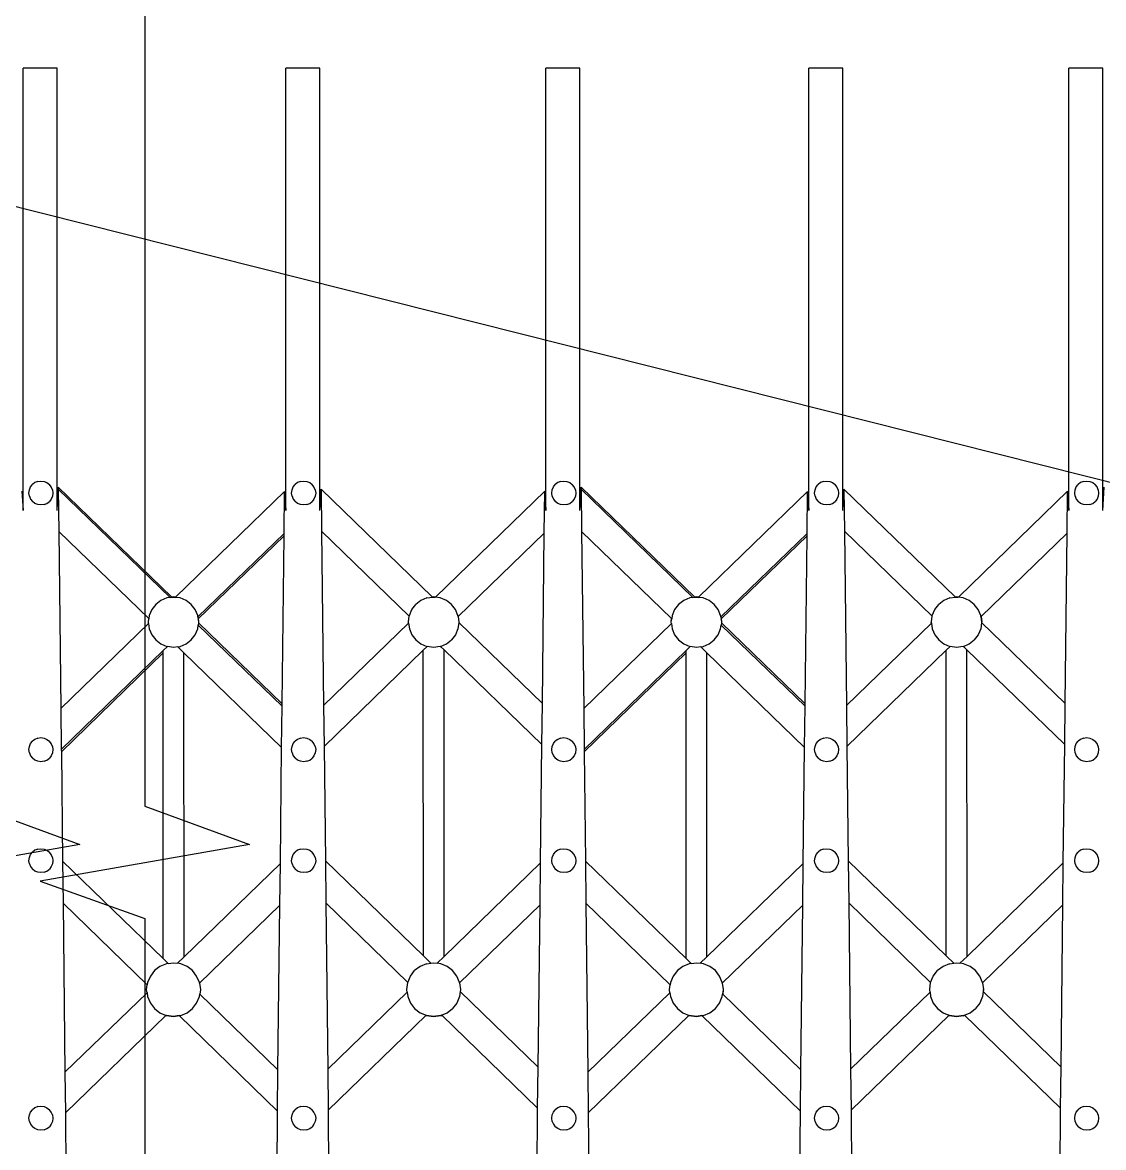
# Model space of a CAD drawing. Extents: x -4210259 to 293730, y -7499 to 868879.
# Drawn here: x -2153173 to -2152089, y 517339 to 518467 of the extents above; entities that cross this region are included whole.
import ezdxf

# ---------------------------------------------------------------- set-up
doc = ezdxf.new("R2010")
doc.units = 0
doc.header["$LTSCALE"] = 1000
doc.header["$MEASUREMENT"] = 0
doc.layers.add('A-AXIS-SYMB', color=3, linetype='Continuous')

# ---------------------------------------------------------------- blocks, each defined once
blk = doc.blocks.new('A$C4A4B1E4B')
at = {"color": 250}
for p, q in [((-1952.2, 1499.9), (-1986.3, 1499.9)), ((-1986.3, 1056.6), (-1986.3, 1499.9)), ((-1952.2, 1056.6), (-1952.2, 1499.9)), ((-1688.8, 1499.9), (-1722.9, 1499.9)), ((-1722.9, 1056.6), (-1722.9, 1499.9)), ((-1688.8, 1056.6), (-1688.8, 1499.9)), ((-1428.1, 1499.9), (-1462.2, 1499.9)), ((-1462.2, 1056.6), (-1462.2, 1499.9)), ((-1428.1, 1056.6), (-1428.1, 1499.9)), ((-1164.7, 1499.9), (-1198.8, 1499.9)), ((-1198.8, 1056.6), (-1198.8, 1499.9)), ((-1164.7, 1056.6), (-1164.7, 1499.9)), ((-904, 1499.9), (-938, 1499.9)), ((-938, 1056.6), (-938, 1499.9)), ((-904, 1056.6), (-904, 1499.9)), ((-1978.8, 1080.1), (-1976.9, 1082.5)), ((-1974.5, 1084.4), (-1976.9, 1082.5)), ((-1971.6, 1085.6), (-1974.5, 1084.4)), ((-1971.6, 1085.6), (-1968.4, 1086)), ((-1968.4, 1086), (-1965.2, 1085.6)), ((-1965.2, 1085.6), (-1962.4, 1084.4)), ((-1962.4, 1084.4), (-1959.9, 1082.5)), ((-1958, 1080.1), (-1959.9, 1082.5)), ((-1715.4, 1080.1), (-1713.6, 1082.5)), ((-1711.1, 1084.4), (-1713.6, 1082.5)), ((-1708.2, 1085.6), (-1711.1, 1084.4)), ((-1708.2, 1085.6), (-1705.1, 1086)), ((-1705.1, 1086), (-1701.9, 1085.6)), ((-1701.9, 1085.6), (-1699, 1084.4)), ((-1699, 1084.4), (-1696.6, 1082.5)), ((-1694.7, 1080.1), (-1696.6, 1082.5)), ((-1454.7, 1080.1), (-1452.8, 1082.5)), ((-1450.4, 1084.4), (-1452.8, 1082.5)), ((-1447.5, 1085.6), (-1450.4, 1084.4)), ((-1447.5, 1085.6), (-1444.3, 1086)), ((-1444.3, 1086), (-1441.1, 1085.6)), ((-1441.1, 1085.6), (-1438.2, 1084.4)), ((-1438.2, 1084.4), (-1435.8, 1082.5)), ((-1433.9, 1080.1), (-1435.8, 1082.5)), ((-1191.3, 1080.1), (-1189.4, 1082.5)), ((-1187, 1084.4), (-1189.4, 1082.5)), ((-1184.1, 1085.6), (-1187, 1084.4)), ((-1184.1, 1085.6), (-1180.9, 1086)), ((-1180.9, 1086), (-1177.8, 1085.6)), ((-1177.8, 1085.6), (-1174.9, 1084.4)), ((-1174.9, 1084.4), (-1172.4, 1082.5)), ((-1170.6, 1080.1), (-1172.4, 1082.5)), ((-930.6, 1080.1), (-928.7, 1082.5)), ((-926.3, 1084.4), (-928.7, 1082.5)), ((-923.4, 1085.6), (-926.3, 1084.4)), ((-923.4, 1085.6), (-920.2, 1086)), ((-920.2, 1086), (-917, 1085.6)), ((-917, 1085.6), (-914.1, 1084.4)), ((-914.1, 1084.4), (-911.7, 1082.5)), ((-909.8, 1080.1), (-911.7, 1082.5)), ((-1987.5, 1075.8), (-1986.3, 1056.6)), ((-1980.4, 1074), (-1980, 1077.2)), ((-1980, 1070.8), (-1980.4, 1074)), ((-1980, 1077.2), (-1978.8, 1080.1)), ((-1956.8, 1077.2), (-1958, 1080.1)), ((-1956.8, 1077.2), (-1956.4, 1074)), ((-1956.4, 1074), (-1956.8, 1070.8)), ((-1952.2, 1056.6), (-1951, 1080)), ((-1951, 1080), (-1837.4, 969.9)), ((-1951, 1080), (-1951, 1077.7)), ((-1951, 1077.7), (-1839, 969.2)), ((-1951, 1077.7), (-1950.5, 1035.5)), ((-1833, 969.9), (-1724.1, 1075.4)), ((-1724.6, 1033.5), (-1724.1, 1075.4)), ((-1724.1, 1075.4), (-1722.9, 1056.6)), ((-1717.1, 1074), (-1716.6, 1077.2)), ((-1716.6, 1070.8), (-1717.1, 1074)), ((-1716.6, 1077.2), (-1715.4, 1080.1)), ((-1693.5, 1077.2), (-1694.7, 1080.1)), ((-1693.5, 1077.2), (-1693, 1074)), ((-1693, 1074), (-1693.5, 1070.8)), ((-1688.8, 1056.6), (-1687.6, 1078)), ((-1687.6, 1078), (-1576.1, 970)), ((-1687.6, 1078), (-1687.1, 1035.8)), ((-1572.6, 969.9), (-1463.4, 1075.8)), ((-1463.9, 1033.9), (-1463.4, 1075.8)), ((-1463.4, 1075.8), (-1462.2, 1056.6)), ((-1456.3, 1074), (-1455.9, 1077.2)), ((-1455.9, 1070.8), (-1456.3, 1074)), ((-1455.9, 1077.2), (-1454.7, 1080.1)), ((-1432.7, 1077.2), (-1433.9, 1080.1)), ((-1432.7, 1077.2), (-1432.3, 1074)), ((-1432.3, 1074), (-1432.7, 1070.8)), ((-1428.1, 1056.6), (-1426.9, 1080)), ((-1426.9, 1080), (-1313.2, 969.9)), ((-1426.9, 1080), (-1426.8, 1077.7)), ((-1426.8, 1077.7), (-1314.9, 969.2)), ((-1426.8, 1077.7), (-1426.4, 1035.5)), ((-1308.9, 969.9), (-1200, 1075.4)), ((-1200.5, 1033.5), (-1200, 1075.4)), ((-1200, 1075.4), (-1198.8, 1056.6)), ((-1193, 1074), (-1192.5, 1077.2)), ((-1192.5, 1070.8), (-1193, 1074)), ((-1192.5, 1077.2), (-1191.3, 1080.1)), ((-1169.3, 1077.2), (-1170.6, 1080.1)), ((-1169.3, 1077.2), (-1168.9, 1074)), ((-1168.9, 1074), (-1169.3, 1070.8)), ((-1164.7, 1056.6), (-1163.5, 1078)), ((-1163.5, 1078), (-1052, 970)), ((-1163.5, 1078), (-1163, 1035.8)), ((-1048.5, 969.9), (-939.3, 1075.8)), ((-939.8, 1033.9), (-939.3, 1075.8)), ((-939.3, 1075.8), (-938, 1056.6)), ((-932.2, 1074), (-931.8, 1077.2)), ((-931.8, 1070.8), (-932.2, 1074)), ((-931.8, 1077.2), (-930.6, 1080.1)), ((-908.6, 1077.2), (-909.8, 1080.1)), ((-908.6, 1077.2), (-908.2, 1074)), ((-908.2, 1074), (-908.6, 1070.8)), ((-904, 1056.6), (-902.8, 1080)), ((-1980, 1070.8), (-1978.8, 1067.9)), ((-1978.8, 1067.9), (-1976.9, 1065.5)), ((-1974.5, 1063.6), (-1976.9, 1065.5)), ((-1971.6, 1062.4), (-1974.5, 1063.6)), ((-1968.4, 1062), (-1971.6, 1062.4)), ((-1965.2, 1062.4), (-1968.4, 1062)), ((-1965.2, 1062.4), (-1962.4, 1063.6)), ((-1962.4, 1063.6), (-1959.9, 1065.5)), ((-1958, 1067.9), (-1959.9, 1065.5)), ((-1956.8, 1070.8), (-1958, 1067.9)), ((-1716.6, 1070.8), (-1715.4, 1067.9)), ((-1715.4, 1067.9), (-1713.6, 1065.5)), ((-1711.1, 1063.6), (-1713.6, 1065.5)), ((-1708.2, 1062.4), (-1711.1, 1063.6)), ((-1705.1, 1062), (-1708.2, 1062.4)), ((-1701.9, 1062.4), (-1705.1, 1062)), ((-1701.9, 1062.4), (-1699, 1063.6)), ((-1699, 1063.6), (-1696.6, 1065.5)), ((-1694.7, 1067.9), (-1696.6, 1065.5)), ((-1693.5, 1070.8), (-1694.7, 1067.9)), ((-1455.9, 1070.8), (-1454.7, 1067.9)), ((-1454.7, 1067.9), (-1452.8, 1065.5)), ((-1450.4, 1063.6), (-1452.8, 1065.5)), ((-1447.5, 1062.4), (-1450.4, 1063.6)), ((-1444.3, 1062), (-1447.5, 1062.4)), ((-1441.1, 1062.4), (-1444.3, 1062)), ((-1441.1, 1062.4), (-1438.2, 1063.6)), ((-1438.2, 1063.6), (-1435.8, 1065.5)), ((-1433.9, 1067.9), (-1435.8, 1065.5)), ((-1432.7, 1070.8), (-1433.9, 1067.9)), ((-1192.5, 1070.8), (-1191.3, 1067.9)), ((-1191.3, 1067.9), (-1189.4, 1065.5)), ((-1187, 1063.6), (-1189.4, 1065.5)), ((-1184.1, 1062.4), (-1187, 1063.6)), ((-1180.9, 1062), (-1184.1, 1062.4)), ((-1177.8, 1062.4), (-1180.9, 1062)), ((-1177.8, 1062.4), (-1174.9, 1063.6)), ((-1174.9, 1063.6), (-1172.4, 1065.5)), ((-1170.6, 1067.9), (-1172.4, 1065.5)), ((-1169.3, 1070.8), (-1170.6, 1067.9)), ((-931.8, 1070.8), (-930.6, 1067.9)), ((-930.6, 1067.9), (-928.7, 1065.5)), ((-926.3, 1063.6), (-928.7, 1065.5)), ((-923.4, 1062.4), (-926.3, 1063.6)), ((-920.2, 1062), (-923.4, 1062.4)), ((-917, 1062.4), (-920.2, 1062)), ((-917, 1062.4), (-914.1, 1063.6)), ((-914.1, 1063.6), (-911.7, 1065.5)), ((-909.8, 1067.9), (-911.7, 1065.5)), ((-908.6, 1070.8), (-909.8, 1067.9)), ((-1860.3, 948.1), (-1950.5, 1035.5)), ((-1950.5, 1035.5), (-1948.4, 858)), ((-1724.6, 1033.5), (-1811, 949.8)), ((-1724.6, 1031.2), (-1810.7, 947.8)), ((-1726.6, 862.6), (-1724.6, 1031.2)), ((-1724.6, 1031.2), (-1724.6, 1033.5)), ((-1599.2, 950.6), (-1687.1, 1035.8)), ((-1687.1, 1035.8), (-1685.1, 860.9)), ((-1463.9, 1033.9), (-1550.2, 950.2)), ((-1465.8, 863.1), (-1463.9, 1033.9)), ((-1336.2, 948.1), (-1426.4, 1035.5)), ((-1426.4, 1035.5), (-1424.3, 858)), ((-1200.5, 1033.5), (-1286.9, 949.8)), ((-1200.5, 1031.2), (-1286.5, 947.8)), ((-1202.5, 862.6), (-1200.5, 1031.2)), ((-1200.5, 1031.2), (-1200.5, 1033.5)), ((-1075.1, 950.6), (-1163, 1035.8)), ((-1163, 1035.8), (-1161, 860.9)), ((-939.8, 1033.9), (-1026.1, 950.2)), ((-941.7, 863.1), (-939.8, 1033.9)), ((-1837.4, 969.9), (-1835.5, 970.2)), ((-1836.9, 969.5), (-1837.4, 969.9)), ((-1835.5, 970.2), (-1833, 969.9)), ((-1833.4, 969.4), (-1833, 969.9)), ((-1576.1, 970), (-1574.7, 970.2)), ((-1576.1, 970), (-1575.7, 969.6)), ((-1574.7, 970.2), (-1572.6, 969.9)), ((-1573.1, 969.5), (-1572.6, 969.9)), ((-1313.2, 969.9), (-1311.4, 970.2)), ((-1312.8, 969.5), (-1313.2, 969.9)), ((-1311.4, 970.2), (-1308.9, 969.9)), ((-1309.3, 969.4), (-1308.9, 969.9)), ((-1052, 970), (-1050.6, 970.2)), ((-1052, 970), (-1051.6, 969.6)), ((-1050.6, 970.2), (-1048.5, 969.9)), ((-1049, 969.5), (-1048.5, 969.9)), ((-1853.3, 962.3), (-1857.3, 957.2)), ((-1848.2, 966.3), (-1853.3, 962.3)), ((-1842.2, 968.8), (-1848.2, 966.3)), ((-1839, 969.2), (-1842.2, 968.8)), ((-1839, 969.2), (-1836.9, 969.5)), ((-1836.9, 969.5), (-1835.5, 969.7)), ((-1835.5, 969.7), (-1833.4, 969.4)), ((-1828.8, 968.8), (-1833.4, 969.4)), ((-1822.8, 966.3), (-1828.8, 968.8)), ((-1817.7, 962.3), (-1822.8, 966.3)), ((-1813.7, 957.2), (-1817.7, 962.3)), ((-1596.5, 957.2), (-1592.6, 962.3)), ((-1587.5, 966.3), (-1592.6, 962.3)), ((-1581.5, 968.8), (-1587.5, 966.3)), ((-1581.5, 968.8), (-1575.7, 969.6)), ((-1575.7, 969.6), (-1574.8, 969.7)), ((-1574.8, 969.7), (-1573.1, 969.5)), ((-1568.1, 968.8), (-1573.1, 969.5)), ((-1562, 966.3), (-1568.1, 968.8)), ((-1556.9, 962.3), (-1562, 966.3)), ((-1553, 957.2), (-1556.9, 962.3)), ((-1329.2, 962.3), (-1333.2, 957.2)), ((-1324.1, 966.3), (-1329.2, 962.3)), ((-1318.1, 968.8), (-1324.1, 966.3)), ((-1314.9, 969.2), (-1318.1, 968.8)), ((-1314.9, 969.2), (-1312.8, 969.5)), ((-1312.8, 969.5), (-1311.4, 969.7)), ((-1311.4, 969.7), (-1309.3, 969.4)), ((-1304.7, 968.8), (-1309.3, 969.4)), ((-1298.7, 966.3), (-1304.7, 968.8)), ((-1293.6, 962.3), (-1298.7, 966.3)), ((-1289.6, 957.2), (-1293.6, 962.3)), ((-1072.4, 957.2), (-1068.5, 962.3)), ((-1063.4, 966.3), (-1068.5, 962.3)), ((-1057.3, 968.8), (-1063.4, 966.3)), ((-1057.3, 968.8), (-1051.6, 969.6)), ((-1051.6, 969.6), (-1050.6, 969.7)), ((-1050.6, 969.7), (-1049, 969.5)), ((-1043.9, 968.8), (-1049, 969.5)), ((-1037.9, 966.3), (-1043.9, 968.8)), ((-1032.8, 962.3), (-1037.9, 966.3)), ((-1028.9, 957.2), (-1032.8, 962.3)), ((-1860.7, 945), (-1860.3, 948.1)), ((-1860.7, 944.8), (-1860.2, 948)), ((-1860.2, 948), (-1860.3, 948.1)), ((-1859.8, 951.2), (-1860.2, 948)), ((-1857.3, 957.2), (-1859.8, 951.2)), ((-1811.2, 951.2), (-1813.7, 957.2)), ((-1811, 949.8), (-1811.2, 951.2)), ((-1811, 949.8), (-1810.7, 947.7)), ((-1810.7, 947.8), (-1810.3, 945)), ((-1810.7, 947.7), (-1810.7, 947.8)), ((-1810.7, 947.7), (-1810.3, 944.7)), ((-1600, 945), (-1599.2, 950.6)), ((-1599.9, 944.8), (-1599.2, 950.6)), ((-1599.2, 950.6), (-1599.1, 951.2)), ((-1599.2, 950.6), (-1599.2, 950.6)), ((-1599.1, 951.2), (-1596.5, 957.2)), ((-1550.4, 951.2), (-1553, 957.2)), ((-1550.3, 950.1), (-1550.4, 951.2)), ((-1550.2, 950.2), (-1550.3, 950.1)), ((-1550.3, 950.1), (-1549.6, 944.7)), ((-1550.2, 950.2), (-1549.5, 945)), ((-1336.6, 945), (-1336.2, 948.1)), ((-1336.6, 944.8), (-1336.1, 948)), ((-1336.1, 948), (-1336.2, 948.1)), ((-1335.7, 951.2), (-1336.1, 948)), ((-1333.2, 957.2), (-1335.7, 951.2)), ((-1287.1, 951.2), (-1289.6, 957.2)), ((-1286.9, 949.8), (-1287.1, 951.2)), ((-1286.9, 949.8), (-1286.6, 947.7)), ((-1286.6, 947.7), (-1286.5, 947.8)), ((-1286.6, 947.7), (-1286.2, 944.7)), ((-1286.5, 947.8), (-1286.2, 945)), ((-1075.8, 945), (-1075.1, 950.6)), ((-1075.8, 944.8), (-1075, 950.6)), ((-1075, 950.6), (-1075.1, 950.6)), ((-1075, 951.2), (-1072.4, 957.2)), ((-1075, 950.6), (-1075, 951.2)), ((-1026.3, 951.2), (-1028.9, 957.2)), ((-1026.2, 950.1), (-1026.3, 951.2)), ((-1026.1, 950.2), (-1026.2, 950.1)), ((-1026.2, 950.1), (-1025.5, 944.7)), ((-1026.1, 950.2), (-1025.4, 945)), ((-1948.4, 858), (-1860.5, 943.2)), ((-1860.7, 944.8), (-1860.7, 945)), ((-1860.7, 944.5), (-1860.7, 944.8)), ((-1860.5, 943.2), (-1860.7, 944.5)), ((-1860.5, 943.2), (-1859.8, 937.8)), ((-1859.8, 937.8), (-1857.3, 931.8)), ((-1813.7, 931.8), (-1811.2, 937.8)), ((-1811.2, 937.8), (-1810.7, 941.7)), ((-1810.4, 943.8), (-1810.7, 941.7)), ((-1810.7, 941.7), (-1726.6, 860.3)), ((-1810.3, 944.5), (-1810.4, 943.8)), ((-1810.4, 943.8), (-1726.6, 862.6)), ((-1810.3, 945), (-1810.3, 944.7)), ((-1810.3, 944.7), (-1810.3, 944.5)), ((-1685.1, 860.9), (-1599.8, 943.5)), ((-1599.9, 944.8), (-1600, 945)), ((-1600, 944.5), (-1599.9, 944.8)), ((-1599.8, 943.5), (-1600, 944.5)), ((-1599.8, 943.5), (-1599.1, 937.8)), ((-1599.1, 937.8), (-1596.5, 931.8)), ((-1550.4, 937.8), (-1553, 931.8)), ((-1549.6, 944.3), (-1550.4, 937.8)), ((-1549.5, 945), (-1549.6, 944.7)), ((-1549.6, 944.7), (-1549.5, 944.5)), ((-1549.5, 944.5), (-1549.6, 944.3)), ((-1549.6, 944.3), (-1465.8, 863.1)), ((-1424.3, 858), (-1336.4, 943.2)), ((-1336.6, 944.8), (-1336.6, 945)), ((-1336.6, 944.5), (-1336.6, 944.8)), ((-1336.4, 943.2), (-1336.6, 944.5)), ((-1336.4, 943.2), (-1335.7, 937.8)), ((-1335.7, 937.8), (-1333.2, 931.8)), ((-1289.6, 931.8), (-1287.1, 937.8)), ((-1287.1, 937.8), (-1286.5, 941.7)), ((-1286.3, 943.8), (-1286.5, 941.7)), ((-1286.5, 941.7), (-1202.5, 860.3)), ((-1286.2, 944.5), (-1286.3, 943.8)), ((-1286.3, 943.8), (-1202.5, 862.6)), ((-1286.2, 945), (-1286.2, 944.7)), ((-1286.2, 944.7), (-1286.2, 944.5)), ((-1161, 860.9), (-1075.7, 943.5)), ((-1075.9, 944.5), (-1075.8, 944.8)), ((-1075.7, 943.5), (-1075.9, 944.5)), ((-1075.8, 944.8), (-1075.8, 945)), ((-1075.7, 943.5), (-1075, 937.8)), ((-1075, 937.8), (-1072.4, 931.8)), ((-1026.3, 937.8), (-1028.9, 931.8)), ((-1025.5, 944.3), (-1026.3, 937.8)), ((-1025.4, 945), (-1025.5, 944.7)), ((-1025.5, 944.7), (-1025.4, 944.5)), ((-1025.4, 944.5), (-1025.5, 944.3)), ((-1025.5, 944.3), (-941.7, 863.1)), ((-1857.3, 931.8), (-1853.3, 926.7)), ((-1853.3, 926.7), (-1848.2, 922.7)), ((-1822.8, 922.7), (-1817.7, 926.7)), ((-1817.7, 926.7), (-1813.7, 931.8)), ((-1596.5, 931.8), (-1592.6, 926.7)), ((-1592.6, 926.7), (-1587.5, 922.7)), ((-1562, 922.7), (-1556.9, 926.7)), ((-1553, 931.8), (-1556.9, 926.7)), ((-1333.2, 931.8), (-1329.2, 926.7)), ((-1329.2, 926.7), (-1324.1, 922.7)), ((-1298.7, 922.7), (-1293.6, 926.7)), ((-1293.6, 926.7), (-1289.6, 931.8)), ((-1072.4, 931.8), (-1068.5, 926.7)), ((-1068.5, 926.7), (-1063.4, 922.7)), ((-1037.9, 922.7), (-1032.8, 926.7)), ((-1028.9, 931.8), (-1032.8, 926.7)), ((-1845.8, 916), (-1948, 817)), ((-1845.8, 913.7), (-1947.9, 814.7)), ((-1848.2, 922.7), (-1842.2, 920.2)), ((-1841.6, 920.1), (-1845.8, 916)), ((-1845.8, 913.7), (-1845.8, 916)), ((-1845.7, 607.3), (-1845.8, 913.7)), ((-1842.2, 920.2), (-1841.6, 920.1)), ((-1835.5, 919.3), (-1841.6, 920.1)), ((-1831.2, 919.9), (-1835.5, 919.3)), ((-1831.2, 919.9), (-1828.8, 920.2)), ((-1825, 913.9), (-1831.2, 919.9)), ((-1828.8, 920.2), (-1822.8, 922.7)), ((-1824.9, 609.2), (-1825, 913.9)), ((-1727.1, 819), (-1825, 913.9)), ((-1585.1, 916.4), (-1684.6, 820)), ((-1587.5, 922.7), (-1581.5, 920.2)), ((-1581.2, 920.2), (-1585.1, 916.4)), ((-1585, 610.1), (-1585.1, 916.4)), ((-1581.5, 920.2), (-1581.2, 920.2)), ((-1574.8, 919.3), (-1581.2, 920.2)), ((-1568.1, 920.2), (-1574.8, 919.3)), ((-1568.1, 920.2), (-1567.9, 920.3)), ((-1567.9, 920.3), (-1562, 922.7)), ((-1564.3, 916.8), (-1567.9, 920.3)), ((-1466.3, 821.8), (-1564.3, 916.8)), ((-1564.2, 609.6), (-1564.3, 916.8)), ((-1321.7, 916), (-1423.9, 817)), ((-1321.7, 913.7), (-1423.8, 814.7)), ((-1324.1, 922.7), (-1318.1, 920.2)), ((-1317.5, 920.1), (-1321.7, 916)), ((-1321.7, 913.7), (-1321.7, 916)), ((-1321.6, 607.3), (-1321.7, 913.7)), ((-1318.1, 920.2), (-1317.5, 920.1)), ((-1311.4, 919.3), (-1317.5, 920.1)), ((-1307.1, 919.9), (-1311.4, 919.3)), ((-1307.1, 919.9), (-1304.7, 920.2)), ((-1300.9, 913.9), (-1307.1, 919.9)), ((-1304.7, 920.2), (-1298.7, 922.7)), ((-1300.8, 609.2), (-1300.9, 913.9)), ((-1203, 819), (-1300.9, 913.9)), ((-1061, 916.4), (-1160.5, 820)), ((-1063.4, 922.7), (-1057.3, 920.2)), ((-1057.1, 920.2), (-1061, 916.4)), ((-1060.9, 610.1), (-1061, 916.4)), ((-1057.3, 920.2), (-1057.1, 920.2)), ((-1050.6, 919.3), (-1057.1, 920.2)), ((-1043.9, 920.2), (-1050.6, 919.3)), ((-1043.9, 920.2), (-1043.8, 920.3)), ((-1043.8, 920.3), (-1037.9, 922.7)), ((-1040.2, 916.8), (-1043.8, 920.3)), ((-942.2, 821.8), (-1040.2, 916.8)), ((-1040.1, 609.6), (-1040.2, 916.8)), ((-1948.4, 858), (-1948, 817)), ((-1727.1, 819), (-1726.6, 860.3)), ((-1726.6, 860.3), (-1726.6, 862.6)), ((-1685.1, 860.9), (-1684.6, 820)), ((-1466.3, 821.8), (-1465.8, 863.1)), ((-1424.3, 858), (-1423.9, 817)), ((-1203, 819), (-1202.5, 860.3)), ((-1202.5, 860.3), (-1202.5, 862.6)), ((-1161, 860.9), (-1160.5, 820)), ((-942.2, 821.8), (-941.7, 863.1)), ((-1978.8, 822.8), (-1976.9, 825.3)), ((-1974.5, 827.1), (-1976.9, 825.3)), ((-1971.6, 828.3), (-1974.5, 827.1)), ((-1971.6, 828.3), (-1968.4, 828.8)), ((-1968.4, 828.8), (-1965.2, 828.3)), ((-1965.2, 828.3), (-1962.4, 827.1)), ((-1962.4, 827.1), (-1959.9, 825.3)), ((-1958, 822.8), (-1959.9, 825.3)), ((-1715.4, 822.8), (-1713.6, 825.3)), ((-1711.1, 827.1), (-1713.6, 825.3)), ((-1708.2, 828.3), (-1711.1, 827.1)), ((-1708.2, 828.3), (-1705.1, 828.8)), ((-1705.1, 828.8), (-1701.9, 828.3)), ((-1701.9, 828.3), (-1699, 827.1)), ((-1699, 827.1), (-1696.6, 825.3)), ((-1694.7, 822.8), (-1696.6, 825.3)), ((-1454.7, 822.8), (-1452.8, 825.3)), ((-1450.4, 827.1), (-1452.8, 825.3)), ((-1447.5, 828.3), (-1450.4, 827.1)), ((-1447.5, 828.3), (-1444.3, 828.8)), ((-1444.3, 828.8), (-1441.1, 828.3)), ((-1441.1, 828.3), (-1438.2, 827.1)), ((-1438.2, 827.1), (-1435.8, 825.3)), ((-1433.9, 822.8), (-1435.8, 825.3)), ((-1191.3, 822.8), (-1189.4, 825.3)), ((-1187, 827.1), (-1189.4, 825.3)), ((-1184.1, 828.3), (-1187, 827.1)), ((-1184.1, 828.3), (-1180.9, 828.8)), ((-1180.9, 828.8), (-1177.8, 828.3)), ((-1177.8, 828.3), (-1174.9, 827.1)), ((-1174.9, 827.1), (-1172.4, 825.3)), ((-1170.6, 822.8), (-1172.4, 825.3)), ((-930.6, 822.8), (-928.7, 825.3)), ((-926.3, 827.1), (-928.7, 825.3)), ((-923.4, 828.3), (-926.3, 827.1)), ((-923.4, 828.3), (-920.2, 828.8)), ((-920.2, 828.8), (-917, 828.3)), ((-917, 828.3), (-914.1, 827.1)), ((-914.1, 827.1), (-911.7, 825.3)), ((-909.8, 822.8), (-911.7, 825.3)), ((-1980.4, 816.8), (-1980, 819.9)), ((-1980, 813.6), (-1980.4, 816.8)), ((-1980, 819.9), (-1978.8, 822.8)), ((-1980, 813.6), (-1978.8, 810.7)), ((-1956.8, 819.9), (-1958, 822.8)), ((-1956.8, 813.6), (-1958, 810.7)), ((-1956.8, 819.9), (-1956.4, 816.8)), ((-1956.4, 816.8), (-1956.8, 813.6)), ((-1948, 817), (-1947.9, 814.7)), ((-1947.9, 814.7), (-1946.7, 705.1)), ((-1728.4, 702.7), (-1727.1, 819)), ((-1717.1, 816.8), (-1716.6, 819.9)), ((-1716.6, 813.6), (-1717.1, 816.8)), ((-1716.6, 819.9), (-1715.4, 822.8)), ((-1716.6, 813.6), (-1715.4, 810.7)), ((-1693.5, 819.9), (-1694.7, 822.8)), ((-1693.5, 813.6), (-1694.7, 810.7)), ((-1693.5, 819.9), (-1693, 816.8)), ((-1693, 816.8), (-1693.5, 813.6)), ((-1684.6, 820), (-1683.3, 705.4)), ((-1467.7, 703.2), (-1466.3, 821.8)), ((-1456.3, 816.8), (-1455.9, 819.9)), ((-1455.9, 813.6), (-1456.3, 816.8)), ((-1455.9, 819.9), (-1454.7, 822.8)), ((-1455.9, 813.6), (-1454.7, 810.7)), ((-1432.7, 819.9), (-1433.9, 822.8)), ((-1432.7, 813.6), (-1433.9, 810.7)), ((-1432.7, 819.9), (-1432.3, 816.8)), ((-1432.3, 816.8), (-1432.7, 813.6)), ((-1423.9, 817), (-1423.8, 814.7)), ((-1423.8, 814.7), (-1422.6, 705.1)), ((-1204.3, 702.7), (-1203, 819)), ((-1193, 816.8), (-1192.5, 819.9)), ((-1192.5, 813.6), (-1193, 816.8)), ((-1192.5, 819.9), (-1191.3, 822.8)), ((-1192.5, 813.6), (-1191.3, 810.7)), ((-1169.3, 819.9), (-1170.6, 822.8)), ((-1169.3, 813.6), (-1170.6, 810.7)), ((-1169.3, 819.9), (-1168.9, 816.8)), ((-1168.9, 816.8), (-1169.3, 813.6)), ((-1160.5, 820), (-1159.2, 705.4)), ((-943.6, 703.2), (-942.2, 821.8)), ((-932.2, 816.8), (-931.8, 819.9)), ((-931.8, 813.6), (-932.2, 816.8)), ((-931.8, 819.9), (-930.6, 822.8)), ((-931.8, 813.6), (-930.6, 810.7)), ((-908.6, 819.9), (-909.8, 822.8)), ((-908.6, 813.6), (-909.8, 810.7)), ((-908.6, 819.9), (-908.2, 816.8)), ((-908.2, 816.8), (-908.6, 813.6)), ((-1978.8, 810.7), (-1976.9, 808.3)), ((-1974.5, 806.4), (-1976.9, 808.3)), ((-1971.6, 805.2), (-1974.5, 806.4)), ((-1968.4, 804.7), (-1971.6, 805.2)), ((-1965.2, 805.2), (-1968.4, 804.7)), ((-1965.2, 805.2), (-1962.4, 806.4)), ((-1962.4, 806.4), (-1959.9, 808.3)), ((-1958, 810.7), (-1959.9, 808.3)), ((-1715.4, 810.7), (-1713.6, 808.3)), ((-1711.1, 806.4), (-1713.6, 808.3)), ((-1708.2, 805.2), (-1711.1, 806.4)), ((-1705.1, 804.7), (-1708.2, 805.2)), ((-1701.9, 805.2), (-1705.1, 804.7)), ((-1701.9, 805.2), (-1699, 806.4)), ((-1699, 806.4), (-1696.6, 808.3)), ((-1694.7, 810.7), (-1696.6, 808.3)), ((-1454.7, 810.7), (-1452.8, 808.3)), ((-1450.4, 806.4), (-1452.8, 808.3)), ((-1447.5, 805.2), (-1450.4, 806.4)), ((-1444.3, 804.7), (-1447.5, 805.2)), ((-1441.1, 805.2), (-1444.3, 804.7)), ((-1441.1, 805.2), (-1438.2, 806.4)), ((-1438.2, 806.4), (-1435.8, 808.3)), ((-1433.9, 810.7), (-1435.8, 808.3)), ((-1191.3, 810.7), (-1189.4, 808.3)), ((-1187, 806.4), (-1189.4, 808.3)), ((-1184.1, 805.2), (-1187, 806.4)), ((-1180.9, 804.7), (-1184.1, 805.2)), ((-1177.8, 805.2), (-1180.9, 804.7)), ((-1177.8, 805.2), (-1174.9, 806.4)), ((-1174.9, 806.4), (-1172.4, 808.3)), ((-1170.6, 810.7), (-1172.4, 808.3)), ((-930.6, 810.7), (-928.7, 808.3)), ((-926.3, 806.4), (-928.7, 808.3)), ((-923.4, 805.2), (-926.3, 806.4)), ((-920.2, 804.7), (-923.4, 805.2)), ((-917, 805.2), (-920.2, 804.7)), ((-917, 805.2), (-914.1, 806.4)), ((-914.1, 806.4), (-911.7, 808.3)), ((-909.8, 810.7), (-911.7, 808.3)), ((-1980, 708.7), (-1978.8, 711.6)), ((-1978.8, 711.6), (-1976.9, 714)), ((-1974.5, 715.9), (-1976.9, 714)), ((-1971.6, 717.1), (-1974.5, 715.9)), ((-1971.6, 717.1), (-1968.4, 717.5)), ((-1968.4, 717.5), (-1965.2, 717.1)), ((-1965.2, 717.1), (-1962.4, 715.9)), ((-1962.4, 715.9), (-1959.9, 714)), ((-1958, 711.6), (-1959.9, 714)), ((-1956.8, 708.7), (-1958, 711.6)), ((-1716.6, 708.7), (-1715.4, 711.6)), ((-1715.4, 711.6), (-1713.6, 714)), ((-1711.1, 715.9), (-1713.6, 714)), ((-1708.2, 717.1), (-1711.1, 715.9)), ((-1708.2, 717.1), (-1705.1, 717.5)), ((-1705.1, 717.5), (-1701.9, 717.1)), ((-1701.9, 717.1), (-1699, 715.9)), ((-1699, 715.9), (-1696.6, 714)), ((-1694.7, 711.6), (-1696.6, 714)), ((-1693.5, 708.7), (-1694.7, 711.6)), ((-1455.9, 708.7), (-1454.7, 711.6)), ((-1454.7, 711.6), (-1452.8, 714)), ((-1450.4, 715.9), (-1452.8, 714)), ((-1447.5, 717.1), (-1450.4, 715.9)), ((-1447.5, 717.1), (-1444.3, 717.5)), ((-1444.3, 717.5), (-1441.1, 717.1)), ((-1441.1, 717.1), (-1438.2, 715.9)), ((-1438.2, 715.9), (-1435.8, 714)), ((-1433.9, 711.6), (-1435.8, 714)), ((-1432.7, 708.7), (-1433.9, 711.6)), ((-1192.5, 708.7), (-1191.3, 711.6)), ((-1191.3, 711.6), (-1189.4, 714)), ((-1187, 715.9), (-1189.4, 714)), ((-1184.1, 717.1), (-1187, 715.9)), ((-1184.1, 717.1), (-1180.9, 717.5)), ((-1180.9, 717.5), (-1177.8, 717.1)), ((-1177.8, 717.1), (-1174.9, 715.9)), ((-1174.9, 715.9), (-1172.4, 714)), ((-1170.6, 711.6), (-1172.4, 714)), ((-1169.3, 708.7), (-1170.6, 711.6)), ((-931.8, 708.7), (-930.6, 711.6)), ((-930.6, 711.6), (-928.7, 714)), ((-926.3, 715.9), (-928.7, 714)), ((-923.4, 717.1), (-926.3, 715.9)), ((-923.4, 717.1), (-920.2, 717.5)), ((-920.2, 717.5), (-917, 717.1)), ((-917, 717.1), (-914.1, 715.9)), ((-914.1, 715.9), (-911.7, 714)), ((-909.8, 711.6), (-911.7, 714)), ((-908.6, 708.7), (-909.8, 711.6)), ((-1980.4, 705.5), (-1980, 708.7)), ((-1980, 702.3), (-1980.4, 705.5)), ((-1980, 702.3), (-1978.8, 699.5)), ((-1978.8, 699.5), (-1976.9, 697)), ((-1958, 699.5), (-1959.9, 697)), ((-1956.8, 702.3), (-1958, 699.5)), ((-1956.8, 708.7), (-1956.4, 705.5)), ((-1956.4, 705.5), (-1956.8, 702.3)), ((-1946.7, 705.1), (-1845.7, 607.3)), ((-1946.7, 705.1), (-1946.2, 662.9)), ((-1824.9, 609.2), (-1728.4, 702.7)), ((-1728.9, 660.9), (-1728.4, 702.7)), ((-1717.1, 705.5), (-1716.6, 708.7)), ((-1716.6, 702.3), (-1717.1, 705.5)), ((-1716.6, 702.3), (-1715.4, 699.5)), ((-1715.4, 699.5), (-1713.6, 697)), ((-1694.7, 699.5), (-1696.6, 697)), ((-1693.5, 702.3), (-1694.7, 699.5)), ((-1693.5, 708.7), (-1693, 705.5)), ((-1693, 705.5), (-1693.5, 702.3)), ((-1683.3, 705.4), (-1585, 610.1)), ((-1683.3, 705.4), (-1682.8, 663.2)), ((-1564.2, 609.6), (-1467.7, 703.2)), ((-1468.1, 661.3), (-1467.7, 703.2)), ((-1456.3, 705.5), (-1455.9, 708.7)), ((-1455.9, 702.3), (-1456.3, 705.5)), ((-1455.9, 702.3), (-1454.7, 699.5)), ((-1454.7, 699.5), (-1452.8, 697)), ((-1433.9, 699.5), (-1435.8, 697)), ((-1432.7, 702.3), (-1433.9, 699.5)), ((-1432.7, 708.7), (-1432.3, 705.5)), ((-1432.3, 705.5), (-1432.7, 702.3)), ((-1422.6, 705.1), (-1321.6, 607.3)), ((-1422.6, 705.1), (-1422.1, 662.9)), ((-1300.8, 609.2), (-1204.3, 702.7)), ((-1204.8, 660.9), (-1204.3, 702.7)), ((-1193, 705.5), (-1192.5, 708.7)), ((-1192.5, 702.3), (-1193, 705.5)), ((-1192.5, 702.3), (-1191.3, 699.5)), ((-1191.3, 699.5), (-1189.4, 697)), ((-1170.6, 699.5), (-1172.4, 697)), ((-1169.3, 702.3), (-1170.6, 699.5)), ((-1169.3, 708.7), (-1168.9, 705.5)), ((-1168.9, 705.5), (-1169.3, 702.3)), ((-1159.2, 705.4), (-1060.9, 610.1)), ((-1159.2, 705.4), (-1158.7, 663.2)), ((-1040.1, 609.6), (-943.6, 703.2)), ((-944, 661.3), (-943.6, 703.2)), ((-932.2, 705.5), (-931.8, 708.7)), ((-931.8, 702.3), (-932.2, 705.5)), ((-931.8, 702.3), (-930.6, 699.5)), ((-930.6, 699.5), (-928.7, 697)), ((-909.8, 699.5), (-911.7, 697)), ((-908.6, 702.3), (-909.8, 699.5)), ((-908.6, 708.7), (-908.2, 705.5)), ((-908.2, 705.5), (-908.6, 702.3)), ((-1974.5, 695.1), (-1976.9, 697)), ((-1971.6, 693.9), (-1974.5, 695.1)), ((-1968.4, 693.5), (-1971.6, 693.9)), ((-1965.2, 693.9), (-1968.4, 693.5)), ((-1965.2, 693.9), (-1962.4, 695.1)), ((-1962.4, 695.1), (-1959.9, 697)), ((-1711.1, 695.1), (-1713.6, 697)), ((-1708.2, 693.9), (-1711.1, 695.1)), ((-1705.1, 693.5), (-1708.2, 693.9)), ((-1701.9, 693.9), (-1705.1, 693.5)), ((-1701.9, 693.9), (-1699, 695.1)), ((-1699, 695.1), (-1696.6, 697)), ((-1450.4, 695.1), (-1452.8, 697)), ((-1447.5, 693.9), (-1450.4, 695.1)), ((-1444.3, 693.5), (-1447.5, 693.9)), ((-1441.1, 693.9), (-1444.3, 693.5)), ((-1441.1, 693.9), (-1438.2, 695.1)), ((-1438.2, 695.1), (-1435.8, 697)), ((-1187, 695.1), (-1189.4, 697)), ((-1184.1, 693.9), (-1187, 695.1)), ((-1180.9, 693.5), (-1184.1, 693.9)), ((-1177.8, 693.9), (-1180.9, 693.5)), ((-1177.8, 693.9), (-1174.9, 695.1)), ((-1174.9, 695.1), (-1172.4, 697)), ((-926.3, 695.1), (-928.7, 697)), ((-923.4, 693.9), (-926.3, 695.1)), ((-920.2, 693.5), (-923.4, 693.9)), ((-917, 693.9), (-920.2, 693.5)), ((-917, 693.9), (-914.1, 695.1)), ((-914.1, 695.1), (-911.7, 697)), ((-1861.8, 581), (-1946.2, 662.9)), ((-1946.2, 662.9), (-1944.3, 493.5)), ((-1728.9, 660.9), (-1809.5, 582.8)), ((-1730.8, 495.9), (-1728.9, 660.9)), ((-1600.7, 583.5), (-1682.8, 663.2)), ((-1682.8, 663.2), (-1680.9, 496.5)), ((-1468.1, 661.3), (-1548.8, 583.2)), ((-1470, 498.7), (-1468.1, 661.3)), ((-1337.6, 581), (-1422.1, 662.9)), ((-1422.1, 662.9), (-1420.1, 493.5)), ((-1204.8, 660.9), (-1285.4, 582.8)), ((-1206.7, 495.9), (-1204.8, 660.9)), ((-1076.6, 583.5), (-1158.7, 663.2)), ((-1158.7, 663.2), (-1156.8, 496.5)), ((-944, 661.3), (-1024.7, 583.2)), ((-945.9, 498.7), (-944, 661.3)), ((-1831.6, 602.7), (-1824.9, 609.2)), ((-1585, 610.1), (-1577.5, 602.8)), ((-1564.2, 609.6), (-1571.3, 602.7)), ((-1307.5, 602.7), (-1300.8, 609.2)), ((-1060.9, 610.1), (-1053.4, 602.8)), ((-1040.1, 609.6), (-1047.2, 602.7)), ((-1849.1, 599.5), (-1854.5, 595.3)), ((-1842.6, 602.2), (-1849.1, 599.5)), ((-1845.7, 607.3), (-1840.8, 602.5)), ((-1840.8, 602.5), (-1842.6, 602.2)), ((-1840.8, 602.5), (-1835.5, 603.2)), ((-1835.5, 603.2), (-1831.6, 602.7)), ((-1828.3, 602.2), (-1831.6, 602.7)), ((-1821.9, 599.5), (-1828.3, 602.2)), ((-1816.5, 595.3), (-1821.9, 599.5)), ((-1588.3, 599.5), (-1593.8, 595.3)), ((-1581.9, 602.2), (-1588.3, 599.5)), ((-1581.9, 602.2), (-1577.5, 602.8)), ((-1577.5, 602.8), (-1574.8, 603.2)), ((-1574.8, 603.2), (-1571.3, 602.7)), ((-1567.6, 602.2), (-1571.3, 602.7)), ((-1561.2, 599.5), (-1567.6, 602.2)), ((-1555.7, 595.3), (-1561.2, 599.5)), ((-1325, 599.5), (-1330.4, 595.3)), ((-1318.5, 602.2), (-1325, 599.5)), ((-1321.6, 607.3), (-1316.7, 602.5)), ((-1316.7, 602.5), (-1318.5, 602.2)), ((-1316.7, 602.5), (-1311.4, 603.2)), ((-1311.4, 603.2), (-1307.5, 602.7)), ((-1304.2, 602.2), (-1307.5, 602.7)), ((-1297.8, 599.5), (-1304.2, 602.2)), ((-1292.4, 595.3), (-1297.8, 599.5)), ((-1064.2, 599.5), (-1069.7, 595.3)), ((-1057.8, 602.2), (-1064.2, 599.5)), ((-1057.8, 602.2), (-1053.4, 602.8)), ((-1053.4, 602.8), (-1050.6, 603.2)), ((-1050.6, 603.2), (-1047.2, 602.7)), ((-1043.5, 602.2), (-1047.2, 602.7)), ((-1037.1, 599.5), (-1043.5, 602.2)), ((-1031.6, 595.3), (-1037.1, 599.5)), ((-1858.7, 589.9), (-1861.4, 583.4)), ((-1854.5, 595.3), (-1858.7, 589.9)), ((-1812.3, 589.9), (-1816.5, 595.3)), ((-1809.5, 583.4), (-1812.3, 589.9)), ((-1600.7, 583.5), (-1598, 589.9)), ((-1598, 589.9), (-1593.8, 595.3)), ((-1551.5, 589.9), (-1555.7, 595.3)), ((-1548.8, 583.4), (-1551.5, 589.9)), ((-1334.6, 589.9), (-1337.3, 583.4)), ((-1330.4, 595.3), (-1334.6, 589.9)), ((-1288.2, 589.9), (-1292.4, 595.3)), ((-1285.4, 583.4), (-1288.2, 589.9)), ((-1076.6, 583.5), (-1073.9, 589.9)), ((-1073.9, 589.9), (-1069.7, 595.3)), ((-1027.4, 589.9), (-1031.6, 595.3)), ((-1024.7, 583.4), (-1027.4, 589.9)), ((-1862.4, 576.3), (-1861.8, 581)), ((-1862.4, 576.1), (-1862.4, 576.3)), ((-1862.4, 576), (-1862.4, 576.1)), ((-1862, 573.3), (-1862.4, 576.1)), ((-1862, 573.2), (-1862.4, 576)), ((-1861.4, 583.4), (-1861.8, 581)), ((-1809.5, 582.8), (-1809.5, 583.4)), ((-1809.5, 582.8), (-1808.6, 576.3)), ((-1808.6, 576.1), (-1809.2, 571.8)), ((-1808.6, 576), (-1809.2, 571.8)), ((-1808.6, 576.3), (-1808.6, 576.1)), ((-1808.6, 576.1), (-1808.6, 576)), ((-1601.7, 576.3), (-1600.7, 583.4)), ((-1601.6, 576.1), (-1601.7, 576.3)), ((-1601.7, 576), (-1601.6, 576.1)), ((-1601.3, 573.6), (-1601.7, 576)), ((-1601.3, 573.6), (-1601.6, 576.1)), ((-1600.7, 583.4), (-1600.7, 583.5)), ((-1548.8, 583.2), (-1548.8, 583.4)), ((-1548.8, 583.2), (-1547.8, 576.3)), ((-1547.9, 576.1), (-1548.1, 574.3)), ((-1547.8, 576), (-1548.1, 574.3)), ((-1547.8, 576.3), (-1547.9, 576.1)), ((-1547.9, 576.1), (-1547.8, 576)), ((-1338.3, 576.3), (-1337.6, 581)), ((-1338.3, 576.1), (-1338.3, 576.3)), ((-1338.3, 576), (-1338.3, 576.1)), ((-1337.9, 573.3), (-1338.3, 576.1)), ((-1337.9, 573.2), (-1338.3, 576)), ((-1337.3, 583.4), (-1337.6, 581)), ((-1285.4, 582.8), (-1285.4, 583.4)), ((-1285.4, 582.8), (-1284.5, 576.3)), ((-1284.5, 576.1), (-1285.1, 571.8)), ((-1284.5, 576), (-1285, 571.8)), ((-1284.5, 576.3), (-1284.5, 576.1)), ((-1284.5, 576.1), (-1284.5, 576)), ((-1077.5, 576.3), (-1076.6, 583.4)), ((-1077.5, 576.1), (-1077.5, 576.3)), ((-1077.5, 576), (-1077.5, 576.1)), ((-1077.2, 573.6), (-1077.5, 576.1)), ((-1077.2, 573.6), (-1077.5, 576)), ((-1076.6, 583.4), (-1076.6, 583.5)), ((-1024.7, 583.2), (-1024.7, 583.4)), ((-1024.7, 583.2), (-1023.7, 576.3)), ((-1023.8, 576.1), (-1024, 574.3)), ((-1023.7, 576), (-1024, 574.3)), ((-1023.7, 576.3), (-1023.8, 576.1)), ((-1023.8, 576.1), (-1023.7, 576)), ((-1944.3, 493.5), (-1862, 573.2)), ((-1862, 573.2), (-1862, 573.3)), ((-1862, 573.3), (-1861.4, 569.2)), ((-1861.4, 569.2), (-1858.7, 562.7)), ((-1812.3, 562.7), (-1809.5, 569.2)), ((-1809.5, 569.2), (-1809.2, 571.8)), ((-1809.2, 571.8), (-1730.8, 495.9)), ((-1809.2, 571.8), (-1809.2, 571.8)), ((-1680.9, 496.5), (-1601.3, 573.6)), ((-1601.3, 573.6), (-1600.7, 569.2)), ((-1601.3, 573.6), (-1601.3, 573.6)), ((-1600.7, 569.2), (-1598, 562.7)), ((-1548.8, 569.2), (-1551.5, 562.7)), ((-1548.1, 574.3), (-1548.8, 569.2)), ((-1548.1, 574.3), (-1470, 498.7)), ((-1548.1, 574.3), (-1548.1, 574.3)), ((-1420.1, 493.5), (-1337.9, 573.2)), ((-1337.9, 573.2), (-1337.9, 573.3)), ((-1337.9, 573.3), (-1337.3, 569.2)), ((-1337.3, 569.2), (-1334.6, 562.7)), ((-1288.2, 562.7), (-1285.4, 569.2)), ((-1285.4, 569.2), (-1285.1, 571.8)), ((-1285.1, 571.8), (-1285, 571.8)), ((-1285, 571.8), (-1206.7, 495.9)), ((-1156.8, 496.5), (-1077.2, 573.6)), ((-1077.2, 573.6), (-1076.6, 569.2)), ((-1077.2, 573.6), (-1077.2, 573.6)), ((-1076.6, 569.2), (-1073.9, 562.7)), ((-1024.7, 569.2), (-1027.4, 562.7)), ((-1024, 574.3), (-1024.7, 569.2)), ((-1024, 574.3), (-945.9, 498.7)), ((-1024, 574.3), (-1024, 574.3)), ((-1858.7, 562.7), (-1854.5, 557.3)), ((-1854.5, 557.3), (-1849.1, 553.1)), ((-1849.1, 553.1), (-1842.8, 550.4)), ((-1828.3, 550.4), (-1821.9, 553.1)), ((-1821.9, 553.1), (-1816.5, 557.3)), ((-1816.5, 557.3), (-1812.3, 562.7)), ((-1598, 562.7), (-1593.8, 557.3)), ((-1593.8, 557.3), (-1588.3, 553.1)), ((-1588.3, 553.1), (-1582.4, 550.6)), ((-1566.8, 550.7), (-1561.2, 553.1)), ((-1561.2, 553.1), (-1555.7, 557.3)), ((-1551.5, 562.7), (-1555.7, 557.3)), ((-1334.6, 562.7), (-1330.4, 557.3)), ((-1330.4, 557.3), (-1325, 553.1)), ((-1325, 553.1), (-1318.7, 550.4)), ((-1304.2, 550.4), (-1297.8, 553.1)), ((-1297.8, 553.1), (-1292.4, 557.3)), ((-1292.4, 557.3), (-1288.2, 562.7)), ((-1073.9, 562.7), (-1069.7, 557.3)), ((-1069.7, 557.3), (-1064.2, 553.1)), ((-1064.2, 553.1), (-1058.3, 550.6)), ((-1042.7, 550.7), (-1037.1, 553.1)), ((-1037.1, 553.1), (-1031.6, 557.3)), ((-1027.4, 562.7), (-1031.6, 557.3)), ((-1843.1, 550.2), (-1943.8, 452.6)), ((-1842.8, 550.4), (-1843.1, 550.2)), ((-1842.6, 550.1), (-1843.1, 550.2)), ((-1842.6, 550.4), (-1842.8, 550.4)), ((-1835.5, 549.4), (-1842.6, 550.4)), ((-1835.5, 549.1), (-1842.6, 550.1)), ((-1829.9, 550.2), (-1835.5, 549.4)), ((-1829.6, 549.9), (-1835.5, 549.1)), ((-1829.9, 550.2), (-1828.3, 550.4)), ((-1829.6, 549.9), (-1829.9, 550.2)), ((-1731.3, 454.6), (-1829.6, 549.9)), ((-1582.6, 550.4), (-1680.4, 455.5)), ((-1582.4, 550.6), (-1582.6, 550.4)), ((-1581.9, 550.1), (-1582.6, 550.4)), ((-1581.9, 550.4), (-1582.4, 550.6)), ((-1574.8, 549.4), (-1581.9, 550.4)), ((-1574.8, 549.1), (-1581.9, 550.1)), ((-1567.6, 550.4), (-1574.8, 549.4)), ((-1567.6, 550.1), (-1574.8, 549.1)), ((-1567.6, 550.4), (-1566.8, 550.7)), ((-1567.6, 550.1), (-1566.6, 550.5)), ((-1566.6, 550.5), (-1566.8, 550.7)), ((-1470.5, 457.4), (-1566.6, 550.5)), ((-1318.9, 550.2), (-1419.7, 452.6)), ((-1318.7, 550.4), (-1318.9, 550.2)), ((-1318.5, 550.1), (-1318.9, 550.2)), ((-1318.5, 550.4), (-1318.7, 550.4)), ((-1311.4, 549.4), (-1318.5, 550.4)), ((-1311.4, 549.1), (-1318.5, 550.1)), ((-1305.8, 550.2), (-1311.4, 549.4)), ((-1305.5, 549.9), (-1311.4, 549.1)), ((-1305.8, 550.2), (-1304.2, 550.4)), ((-1305.5, 549.9), (-1305.8, 550.2)), ((-1207.1, 454.6), (-1305.5, 549.9)), ((-1058.5, 550.4), (-1156.3, 455.5)), ((-1058.3, 550.6), (-1058.5, 550.4)), ((-1057.8, 550.1), (-1058.5, 550.4)), ((-1057.8, 550.4), (-1058.3, 550.6)), ((-1050.6, 549.4), (-1057.8, 550.4)), ((-1050.6, 549.1), (-1057.8, 550.1)), ((-1043.5, 550.4), (-1050.6, 549.4)), ((-1043.5, 550.1), (-1050.6, 549.1)), ((-1043.5, 550.4), (-1042.7, 550.7)), ((-1043.5, 550.1), (-1042.5, 550.5)), ((-1042.5, 550.5), (-1042.7, 550.7)), ((-946.4, 457.4), (-1042.5, 550.5)), ((-1680.9, 496.5), (-1680.4, 455.5)), ((-1470.5, 457.4), (-1470, 498.7)), ((-1156.8, 496.5), (-1156.3, 455.5)), ((-946.4, 457.4), (-945.9, 498.7)), ((-1944.3, 493.5), (-1943.8, 452.6)), ((-1731.3, 454.6), (-1730.8, 495.9)), ((-1420.1, 493.5), (-1419.7, 452.6)), ((-1207.1, 454.6), (-1206.7, 495.9)), ((-1980, 450.6), (-1978.8, 453.4)), ((-1978.8, 453.4), (-1976.9, 455.9)), ((-1974.5, 457.7), (-1976.9, 455.9)), ((-1971.6, 459), (-1974.5, 457.7)), ((-1971.6, 459), (-1968.4, 459.4)), ((-1968.4, 459.4), (-1965.2, 459)), ((-1965.2, 459), (-1962.4, 457.7)), ((-1962.4, 457.7), (-1959.9, 455.9)), ((-1958, 453.4), (-1959.9, 455.9)), ((-1956.8, 450.6), (-1958, 453.4)), ((-1943.8, 452.6), (-1940.8, 65.3)), ((-1733.5, 133.6), (-1731.3, 454.6)), ((-1716.6, 450.6), (-1715.4, 453.4)), ((-1715.4, 453.4), (-1713.6, 455.9)), ((-1711.1, 457.7), (-1713.6, 455.9)), ((-1708.2, 459), (-1711.1, 457.7)), ((-1708.2, 459), (-1705.1, 459.4)), ((-1705.1, 459.4), (-1701.9, 459)), ((-1701.9, 459), (-1699, 457.7)), ((-1699, 457.7), (-1696.6, 455.9)), ((-1694.7, 453.4), (-1696.6, 455.9)), ((-1693.5, 450.6), (-1694.7, 453.4)), ((-1680.4, 455.5), (-1678.2, 133.6)), ((-1473.5, 65.3), (-1470.5, 457.4)), ((-1455.9, 450.6), (-1454.7, 453.4)), ((-1454.7, 453.4), (-1452.8, 455.9)), ((-1450.4, 457.7), (-1452.8, 455.9)), ((-1447.5, 459), (-1450.4, 457.7)), ((-1447.5, 459), (-1444.3, 459.4)), ((-1444.3, 459.4), (-1441.1, 459)), ((-1441.1, 459), (-1438.2, 457.7)), ((-1438.2, 457.7), (-1435.8, 455.9)), ((-1433.9, 453.4), (-1435.8, 455.9)), ((-1432.7, 450.6), (-1433.9, 453.4)), ((-1419.7, 452.6), (-1416.7, 65.3)), ((-1209.4, 133.6), (-1207.1, 454.6)), ((-1192.5, 450.6), (-1191.3, 453.4)), ((-1191.3, 453.4), (-1189.4, 455.9)), ((-1187, 457.7), (-1189.4, 455.9)), ((-1184.1, 459), (-1187, 457.7)), ((-1184.1, 459), (-1180.9, 459.4)), ((-1180.9, 459.4), (-1177.8, 459)), ((-1177.8, 459), (-1174.9, 457.7)), ((-1174.9, 457.7), (-1172.4, 455.9)), ((-1170.6, 453.4), (-1172.4, 455.9)), ((-1169.3, 450.6), (-1170.6, 453.4)), ((-1156.3, 455.5), (-1154.1, 133.6)), ((-949.4, 65.3), (-946.4, 457.4)), ((-931.8, 450.6), (-930.6, 453.4)), ((-930.6, 453.4), (-928.7, 455.9)), ((-926.3, 457.7), (-928.7, 455.9)), ((-923.4, 459), (-926.3, 457.7)), ((-923.4, 459), (-920.2, 459.4)), ((-920.2, 459.4), (-917, 459)), ((-917, 459), (-914.1, 457.7)), ((-914.1, 457.7), (-911.7, 455.9)), ((-909.8, 453.4), (-911.7, 455.9)), ((-908.6, 450.6), (-909.8, 453.4)), ((-1980.4, 447.4), (-1980, 450.6)), ((-1980, 444.2), (-1980.4, 447.4)), ((-1980, 444.2), (-1978.8, 441.3)), ((-1978.8, 441.3), (-1976.9, 438.9)), ((-1958, 441.3), (-1959.9, 438.9)), ((-1956.8, 444.2), (-1958, 441.3)), ((-1956.8, 450.6), (-1956.4, 447.4)), ((-1956.4, 447.4), (-1956.8, 444.2)), ((-1717.1, 447.4), (-1716.6, 450.6)), ((-1716.6, 444.2), (-1717.1, 447.4)), ((-1716.6, 444.2), (-1715.4, 441.3)), ((-1715.4, 441.3), (-1713.6, 438.9)), ((-1694.7, 441.3), (-1696.6, 438.9)), ((-1693.5, 444.2), (-1694.7, 441.3)), ((-1693.5, 450.6), (-1693, 447.4)), ((-1693, 447.4), (-1693.5, 444.2)), ((-1456.3, 447.4), (-1455.9, 450.6)), ((-1455.9, 444.2), (-1456.3, 447.4)), ((-1455.9, 444.2), (-1454.7, 441.3)), ((-1454.7, 441.3), (-1452.8, 438.9)), ((-1433.9, 441.3), (-1435.8, 438.9)), ((-1432.7, 444.2), (-1433.9, 441.3)), ((-1432.7, 450.6), (-1432.3, 447.4)), ((-1432.3, 447.4), (-1432.7, 444.2)), ((-1193, 447.4), (-1192.5, 450.6)), ((-1192.5, 444.2), (-1193, 447.4)), ((-1192.5, 444.2), (-1191.3, 441.3)), ((-1191.3, 441.3), (-1189.4, 438.9)), ((-1170.6, 441.3), (-1172.4, 438.9)), ((-1169.3, 444.2), (-1170.6, 441.3)), ((-1169.3, 450.6), (-1168.9, 447.4)), ((-1168.9, 447.4), (-1169.3, 444.2)), ((-932.2, 447.4), (-931.8, 450.6)), ((-931.8, 444.2), (-932.2, 447.4)), ((-931.8, 444.2), (-930.6, 441.3)), ((-930.6, 441.3), (-928.7, 438.9)), ((-909.8, 441.3), (-911.7, 438.9)), ((-908.6, 444.2), (-909.8, 441.3)), ((-908.6, 450.6), (-908.2, 447.4)), ((-908.2, 447.4), (-908.6, 444.2)), ((-1974.5, 437), (-1976.9, 438.9)), ((-1971.6, 435.8), (-1974.5, 437)), ((-1968.4, 435.3), (-1971.6, 435.8)), ((-1965.2, 435.8), (-1968.4, 435.3)), ((-1965.2, 435.8), (-1962.4, 437)), ((-1962.4, 437), (-1959.9, 438.9)), ((-1711.1, 437), (-1713.6, 438.9)), ((-1708.2, 435.8), (-1711.1, 437)), ((-1705.1, 435.3), (-1708.2, 435.8)), ((-1701.9, 435.8), (-1705.1, 435.3)), ((-1701.9, 435.8), (-1699, 437)), ((-1699, 437), (-1696.6, 438.9)), ((-1450.4, 437), (-1452.8, 438.9)), ((-1447.5, 435.8), (-1450.4, 437)), ((-1444.3, 435.3), (-1447.5, 435.8)), ((-1441.1, 435.8), (-1444.3, 435.3)), ((-1441.1, 435.8), (-1438.2, 437)), ((-1438.2, 437), (-1435.8, 438.9)), ((-1187, 437), (-1189.4, 438.9)), ((-1184.1, 435.8), (-1187, 437)), ((-1180.9, 435.3), (-1184.1, 435.8)), ((-1177.8, 435.8), (-1180.9, 435.3)), ((-1177.8, 435.8), (-1174.9, 437)), ((-1174.9, 437), (-1172.4, 438.9)), ((-926.3, 437), (-928.7, 438.9)), ((-923.4, 435.8), (-926.3, 437)), ((-920.2, 435.3), (-923.4, 435.8)), ((-917, 435.8), (-920.2, 435.3)), ((-917, 435.8), (-914.1, 437)), ((-914.1, 437), (-911.7, 438.9))]:
    blk.add_line(p, q, dxfattribs=at)

msp = doc.modelspace()

# ---------------------------------------------------------------- linework, layer by layer
at = {"layer": 'A-AXIS-SYMB'}
msp.add_line((-2155272.9, 518810), (-2150510, 517610), dxfattribs=at)
for points in [[(-2153220, 519600), (-2153220, 517681.2), (-2153115, 517643), (-2153325, 517606), (-2153220, 517568.8), (-2153220, 515650)], [(-2153050, 519600), (-2153050, 517681.2), (-2152945, 517643), (-2153155, 517606), (-2153050, 517568.8), (-2153050, 515650)]]:
    msp.add_lwpolyline(points, dxfattribs=at)

# ---------------------------------------------------------------- block references
msp.add_blockref('A$C4A4B1E4B', (-2151185.7, 516921.2))

doc.saveas('drawing.dxf')
